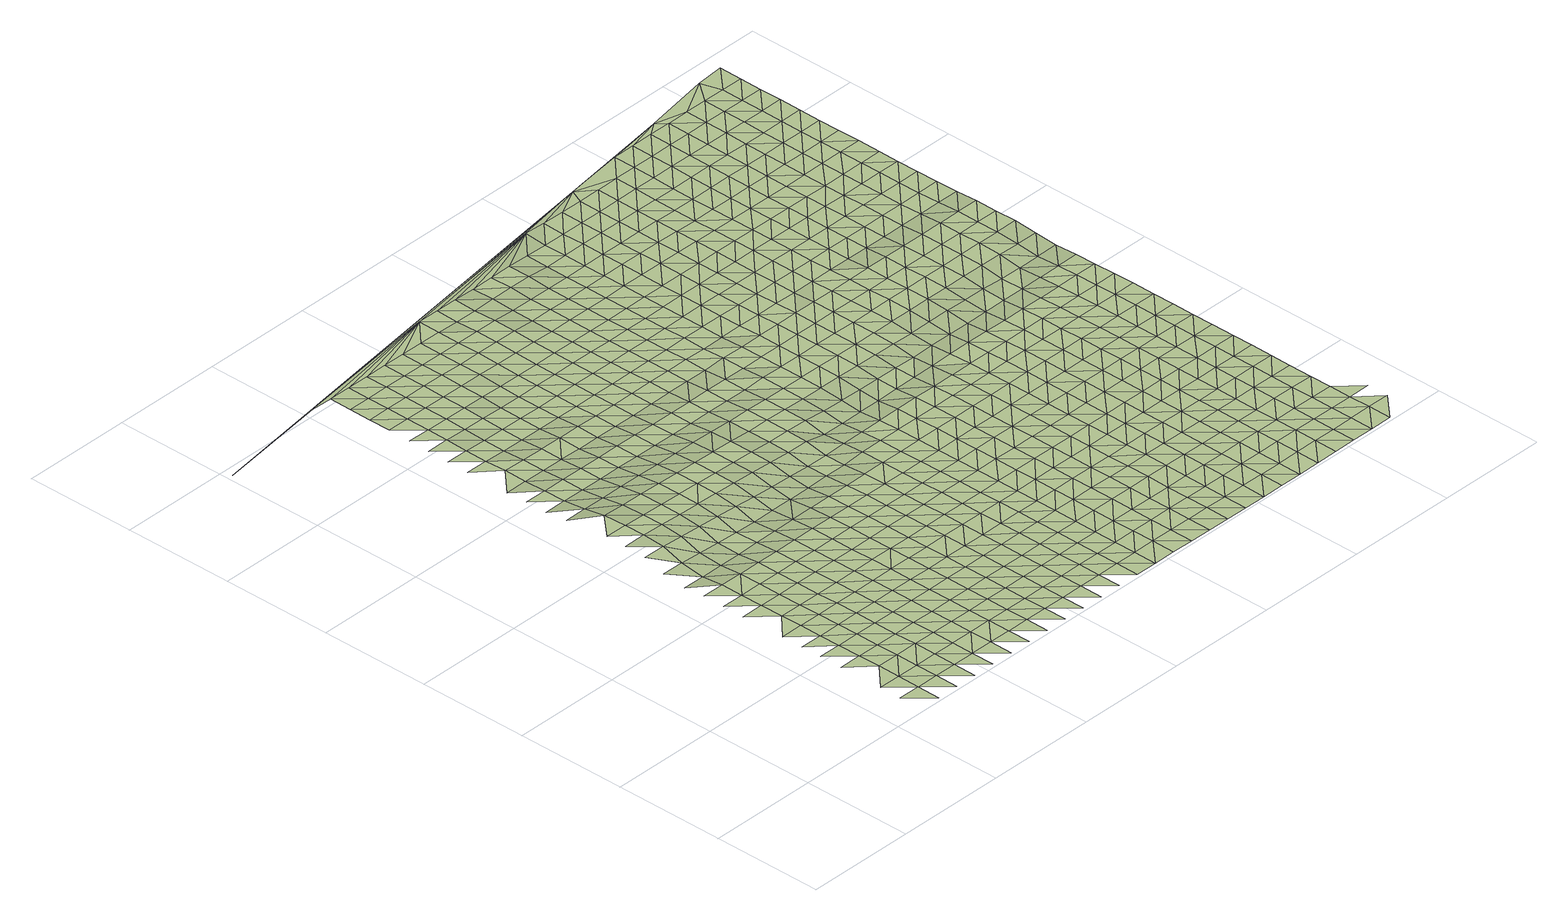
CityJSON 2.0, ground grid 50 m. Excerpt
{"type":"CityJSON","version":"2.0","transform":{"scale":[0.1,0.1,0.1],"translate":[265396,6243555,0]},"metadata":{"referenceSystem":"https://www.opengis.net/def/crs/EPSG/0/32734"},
"CityObjects":{
"terrain1":{"type":"TINRelief","geometry":[{"type":"CompositeSurface","lod":"1","boundaries":[[[0,1,2]],[[1,3,4]],[[4,3,5]],[[6,3,1]],[[5,7,8]],[[6,1,9]],[[7,10,11]],[[3,12,5]],[[13,3,6]],[[7,5,12]],[[3,13,12]],[[10,14,15]],[[7,16,10]],[[14,17,18]],[[6,19,13]],[[16,7,12]],[[18,17,20]],[[21,19,6]],[[14,10,22]],[[22,10,16]],[[13,23,12]],[[19,24,13]],[[17,14,25]],[[26,27,20]],[[16,12,23]],[[13,24,23]],[[14,22,25]],[[17,28,20]],[[26,29,30]],[[16,31,22]],[[25,28,17]],[[19,32,24]],[[31,16,23]],[[26,20,33]],[[19,34,32]],[[29,35,36]],[[37,25,22]],[[28,33,20]],[[23,24,38]],[[22,31,37]],[[39,29,26]],[[35,40,41]],[[38,24,32]],[[28,25,42]],[[39,26,33]],[[31,23,43]],[[37,42,25]],[[43,23,38]],[[40,44,45]],[[33,28,46]],[[35,29,47]],[[39,48,29]],[[49,37,31]],[[42,46,28]],[[40,35,47]],[[29,48,47]],[[49,31,43]],[[44,50,51]],[[52,39,33]],[[38,32,53]],[[54,55,32]],[[42,37,56]],[[46,52,33]],[[38,53,43]],[[40,57,44]],[[50,58,59]],[[53,32,55]],[[49,56,37]],[[60,48,39]],[[57,40,47]],[[61,46,42]],[[52,60,39]],[[49,43,62]],[[50,44,63]],[[58,64,65]],[[56,61,42]],[[48,66,47]],[[62,43,53]],[[63,44,57]],[[67,52,46]],[[65,64,68]],[[60,66,48]],[[58,50,69]],[[49,70,56]],[[61,67,46]],[[71,57,47]],[[69,50,63]],[[70,49,62]],[[60,52,72]],[[53,55,73]],[[74,75,55]],[[66,71,47]],[[58,76,64]],[[61,56,77]],[[52,67,72]],[[68,78,79]],[[80,63,57]],[[62,53,73]],[[58,69,76]],[[73,55,75]],[[77,56,70]],[[66,60,81]],[[71,80,57]],[[64,82,68]],[[67,61,83]],[[81,60,72]],[[78,84,85]],[[62,86,70]],[[69,63,87]],[[64,76,82]],[[83,61,77]],[[66,88,71]],[[86,62,73]],[[80,87,63]],[[67,89,72]],[[78,68,90]],[[88,66,81]],[[84,91,92]],[[93,76,69]],[[77,70,94]],[[90,68,82]],[[89,67,83]],[[95,80,71]],[[75,96,73]],[[94,70,86]],[[87,93,69]],[[81,72,97]],[[78,98,84]],[[75,99,96]],[[95,71,88]],[[91,100,101]],[[76,102,82]],[[103,83,77]],[[97,72,89]],[[98,78,90]],[[86,73,104]],[[105,87,80]],[[93,102,76]],[[101,100,106]],[[77,94,103]],[[88,81,107]],[[91,84,108]],[[95,105,80]],[[104,73,96]],[[109,90,82]],[[83,110,89]],[[107,81,97]],[[84,98,108]],[[94,86,111]],[[87,112,93]],[[102,109,82]],[[103,110,83]],[[88,113,95]],[[100,91,114]],[[86,104,111]],[[105,112,87]],[[115,116,106]],[[98,90,117]],[[118,97,89]],[[113,88,107]],[[91,108,114]],[[119,102,93]],[[120,103,94]],[[109,117,90]],[[110,118,89]],[[105,95,121]],[[104,96,122]],[[100,123,106]],[[120,94,111]],[[112,119,93]],[[115,124,125]],[[126,107,97]],[[108,98,127]],[[128,122,96]],[[113,121,95]],[[123,100,114]],[[129,109,102]],[[130,110,103]],[[118,126,97]],[[117,127,98]],[[131,111,104]],[[105,132,112]],[[115,106,133]],[[119,129,102]],[[124,134,135]],[[120,130,103]],[[107,136,113]],[[137,114,108]],[[121,132,105]],[[122,131,104]],[[133,106,123]],[[117,109,138]],[[139,118,110]],[[126,136,107]],[[127,137,108]],[[140,120,111]],[[119,112,141]],[[142,124,115]],[[109,129,138]],[[134,143,144]],[[130,139,110]],[[145,121,113]],[[146,123,114]],[[131,140,111]],[[142,115,133]],[[132,141,112]],[[127,117,147]],[[148,149,150]],[[136,145,113]],[[137,146,114]],[[118,151,126]],[[129,119,152]],[[130,120,153]],[[134,124,154]],[[138,147,117]],[[139,155,118]],[[143,150,149]],[[156,132,121]],[[131,122,157]],[[133,123,158]],[[140,153,120]],[[141,152,119]],[[142,154,124]],[[136,126,151]],[[127,159,137]],[[160,161,148]],[[118,155,151]],[[157,122,162]],[[145,156,121]],[[146,158,123]],[[143,134,163]],[[164,139,130]],[[147,159,127]],[[150,160,148]],[[138,129,165]],[[166,140,131]],[[141,132,167]],[[168,142,133]],[[152,169,129]],[[134,154,163]],[[153,164,130]],[[136,170,145]],[[171,172,161]],[[146,137,173]],[[156,167,132]],[[131,157,166]],[[158,168,133]],[[147,138,165]],[[150,143,174]],[[175,155,139]],[[165,129,169]],[[151,170,136]],[[159,173,137]],[[160,171,161]],[[140,176,153]],[[177,154,142]],[[178,152,141]],[[163,174,143]],[[164,175,139]],[[156,145,179]],[[158,146,180]],[[166,176,140]],[[167,178,141]],[[168,177,142]],[[155,181,151]],[[159,147,182]],[[150,183,160]],[[170,179,145]],[[171,184,172]],[[173,180,146]],[[185,169,152]],[[186,164,153]],[[163,154,187]],[[182,147,165]],[[181,155,175]],[[174,183,150]],[[167,156,188]],[[157,189,166]],[[176,186,153]],[[178,185,152]],[[177,187,154]],[[170,151,190]],[[159,191,173]],[[171,160,192]],[[168,158,193]],[[179,188,156]],[[189,157,194]],[[180,195,158]],[[169,196,165]],[[197,174,163]],[[198,175,164]],[[181,190,151]],[[191,159,182]],[[183,192,160]],[[176,166,199]],[[177,168,193]],[[185,196,169]],[[187,197,163]],[[158,195,193]],[[186,198,164]],[[170,200,179]],[[184,171,201]],[[178,167,202]],[[180,173,203]],[[188,204,167]],[[189,199,166]],[[205,182,165]],[[206,183,174]],[[190,200,170]],[[192,201,171]],[[173,191,203]],[[181,175,207]],[[176,208,186]],[[185,178,202]],[[177,209,187]],[[196,205,165]],[[197,206,174]],[[167,204,202]],[[198,210,175]],[[188,179,211]],[[195,180,212]],[[199,208,176]],[[209,177,193]],[[190,181,207]],[[191,182,213]],[[192,183,214]],[[200,211,179]],[[207,175,210]],[[201,215,184]],[[180,203,212]],[[185,216,196]],[[198,186,217]],[[218,197,187]],[[205,213,182]],[[206,214,183]],[[204,188,219]],[[220,199,189]],[[195,221,193]],[[216,185,202]],[[208,217,186]],[[172,222,223]],[[209,218,187]],[[190,224,200]],[[203,191,225]],[[226,201,192]],[[227,220,189]],[[211,219,188]],[[221,195,212]],[[205,196,228]],[[229,206,197]],[[210,198,230]],[[224,190,207]],[[213,225,191]],[[214,226,192]],[[204,231,202]],[[232,208,199]],[[209,193,233]],[[228,196,216]],[[218,229,197]],[[217,230,198]],[[211,200,234]],[[235,215,201]],[[236,212,203]],[[219,231,204]],[[220,232,199]],[[233,193,221]],[[213,205,237]],[[214,206,238]],[[234,200,224]],[[225,236,203]],[[226,235,201]],[[207,210,239]],[[217,208,240]],[[216,202,241]],[[242,218,209]],[[237,205,228]],[[229,238,206]],[[230,243,210]],[[219,211,244]],[[172,184,222]],[[245,221,212]],[[232,240,208]],[[231,241,202]],[[242,209,233]],[[224,207,239]],[[213,246,225]],[[226,214,247]],[[244,211,234]],[[239,210,243]],[[235,248,215]],[[236,245,212]],[[228,216,249]],[[250,230,217]],[[229,218,251]],[[213,237,246]],[[238,247,214]],[[219,252,231]],[[232,220,253]],[[233,221,254]],[[240,250,217]],[[241,249,216]],[[242,251,218]],[[234,224,255]],[[236,225,256]],[[257,235,226]],[[220,258,253]],[[219,244,252]],[[245,254,221]],[[228,259,237]],[[238,229,260]],[[261,243,230]],[[255,224,239]],[[256,225,246]],[[247,257,226]],[[240,232,262]],[[241,231,263]],[[264,242,233]],[[249,259,228]],[[229,251,260]],[[250,261,230]],[[184,215,222]],[[234,265,244]],[[266,248,235]],[[245,236,267]],[[231,252,263]],[[253,262,232]],[[254,264,233]],[[268,223,269]],[[246,237,270]],[[247,238,271]],[[265,234,255]],[[256,267,236]],[[257,266,235]],[[239,243,272]],[[240,273,250]],[[249,241,274]],[[275,251,242]],[[259,270,237]],[[260,271,238]],[[261,276,243]],[[253,258,277]],[[252,244,278]],[[245,279,254]],[[262,273,240]],[[263,274,241]],[[264,275,242]],[[255,239,272]],[[247,280,257]],[[278,244,265]],[[272,243,276]],[[266,281,248]],[[267,279,245]],[[256,246,282]],[[249,283,259]],[[261,250,284]],[[260,251,285]],[[270,286,246]],[[271,280,247]],[[252,287,263]],[[288,262,253]],[[264,254,289]],[[273,284,250]],[[274,283,249]],[[215,248,222]],[[275,285,251]],[[255,290,265]],[[267,256,282]],[[266,257,291]],[[282,246,286]],[[277,288,253]],[[287,252,278]],[[279,289,254]],[[270,259,292]],[[293,271,260]],[[276,261,294]],[[272,290,255]],[[280,291,257]],[[295,273,262]],[[274,263,296]],[[275,264,297]],[[283,292,259]],[[285,293,260]],[[284,294,261]],[[278,265,298]],[[281,266,299]],[[267,300,279]],[[296,263,287]],[[288,295,262]],[[289,297,264]],[[286,270,301]],[[302,280,271]],[[290,298,265]],[[300,267,282]],[[291,299,266]],[[272,276,303]],[[284,273,304]],[[283,274,305]],[[285,275,306]],[[292,301,270]],[[293,302,271]],[[294,307,276]],[[287,278,308]],[[248,281,222]],[[289,279,309]],[[295,304,273]],[[275,297,306]],[[274,296,305]],[[290,272,303]],[[277,310,288]],[[291,280,311]],[[303,276,307]],[[298,308,278]],[[299,312,281]],[[309,279,300]],[[282,286,313]],[[283,314,292]],[[315,294,284]],[[293,285,316]],[[301,317,286]],[[302,311,280]],[[297,289,318]],[[277,319,310]],[[304,315,284]],[[314,283,305]],[[316,285,306]],[[290,320,298]],[[296,287,321]],[[300,282,313]],[[295,288,322]],[[323,299,291]],[[313,286,317]],[[308,324,287]],[[289,309,318]],[[301,292,325]],[[293,326,302]],[[327,307,294]],[[320,290,303]],[[311,323,291]],[[305,296,321]],[[297,328,306]],[[292,314,325]],[[287,324,321]],[[288,310,322]],[[326,293,316]],[[315,327,294]],[[281,312,222]],[[308,298,329]],[[295,330,304]],[[331,312,299]],[[300,332,309]],[[318,328,297]],[[317,301,333]],[[334,311,302]],[[307,335,303]],[[329,298,320]],[[332,300,313]],[[323,331,299]],[[316,306,336]],[[314,305,337]],[[325,333,301]],[[334,302,326]],[[295,322,330]],[[327,335,307]],[[310,319,338]],[[324,308,339]],[[315,304,340]],[[341,318,309]],[[305,321,337]],[[328,336,306]],[[342,320,303]],[[317,343,313]],[[344,323,311]],[[308,329,339]],[[331,345,312]],[[341,309,332]],[[346,325,314]],[[326,316,347]],[[333,343,317]],[[335,342,303]],[[304,330,340]],[[334,344,311]],[[324,348,321]],[[328,318,349]],[[315,350,327]],[[337,346,314]],[[345,222,312]],[[347,316,336]],[[329,320,351]],[[332,313,352]],[[310,353,322]],[[323,354,331]],[[348,324,339]],[[310,338,355]],[[341,349,318]],[[325,356,333]],[[357,334,326]],[[342,351,320]],[[352,313,343]],[[315,340,350]],[[344,354,323]],[[330,322,353]],[[358,337,321]],[[335,327,359]],[[336,328,360]],[[346,356,325]],[[310,355,353]],[[357,326,347]],[[361,339,329]],[[362,345,331]],[[363,341,332]],[[358,321,348]],[[349,360,328]],[[343,333,364]],[[344,334,365]],[[351,361,329]],[[354,362,331]],[[363,332,352]],[[327,350,359]],[[335,366,342]],[[367,346,337]],[[368,347,336]],[[356,364,333]],[[334,357,365]],[[369,355,338]],[[370,348,339]],[[330,371,340]],[[372,222,345]],[[330,353,373]],[[358,367,337]],[[360,368,336]],[[352,343,374]],[[354,344,375]],[[349,341,376]],[[361,370,339]],[[335,359,366]],[[362,372,345]],[[363,377,341]],[[351,342,378]],[[379,356,346]],[[350,340,371]],[[380,357,347]],[[364,374,343]],[[330,373,371]],[[365,375,344]],[[358,348,381]],[[360,349,376]],[[367,379,346]],[[368,380,347]],[[341,377,376]],[[382,363,352]],[[383,353,355]],[[354,384,362]],[[342,366,378]],[[369,385,355]],[[370,381,348]],[[372,386,222]],[[364,356,387]],[[351,388,361]],[[357,389,365]],[[374,382,352]],[[375,384,354]],[[390,367,358]],[[383,373,353]],[[350,391,359]],[[360,392,368]],[[356,379,387]],[[355,385,383]],[[380,389,357]],[[350,371,393]],[[372,362,394]],[[395,377,363]],[[351,378,388]],[[381,390,358]],[[392,360,376]],[[374,364,396]],[[397,375,365]],[[370,361,398]],[[366,359,391]],[[382,395,363]],[[384,394,362]],[[350,393,391]],[[399,379,367]],[[380,368,400]],[[387,396,364]],[[389,397,365]],[[369,401,385]],[[373,402,371]],[[386,372,403]],[[223,222,269]],[[361,388,398]],[[404,373,383]],[[390,399,367]],[[400,368,392]],[[374,405,382]],[[370,406,381]],[[407,384,375]],[[376,377,408]],[[394,403,372]],[[395,409,377]],[[366,410,378]],[[387,379,411]],[[402,393,371]],[[389,380,412]],[[396,405,374]],[[366,391,413]],[[373,404,402]],[[397,407,375]],[[383,385,414]],[[392,376,408]],[[370,398,406]],[[399,411,379]],[[412,380,400]],[[377,409,408]],[[388,378,410]],[[390,381,415]],[[395,382,416]],[[394,384,417]],[[366,413,410]],[[414,385,401]],[[403,418,386]],[[419,396,387]],[[389,420,397]],[[405,416,382]],[[407,417,384]],[[421,391,393]],[[400,392,422]],[[411,419,387]],[[381,406,415]],[[389,412,420]],[[402,423,393]],[[424,404,383]],[[425,403,394]],[[390,426,399]],[[409,395,427]],[[383,414,428]],[[408,422,392]],[[429,405,396]],[[407,397,430]],[[388,431,398]],[[421,413,391]],[[388,410,432]],[[416,427,395]],[[417,425,394]],[[393,423,421]],[[400,433,412]],[[419,429,396]],[[397,420,430]],[[383,428,424]],[[390,415,426]],[[414,401,434]],[[406,398,431]],[[402,404,435]],[[411,399,436]],[[437,418,403]],[[388,432,431]],[[422,433,400]],[[416,405,438]],[[417,407,439]],[[408,409,440]],[[425,437,403]],[[427,441,409]],[[413,442,410]],[[402,435,423]],[[420,412,443]],[[429,438,405]],[[404,424,435]],[[444,413,421]],[[430,439,407]],[[399,426,436]],[[411,445,419]],[[446,428,414]],[[422,408,440]],[[409,441,440]],[[433,443,412]],[[442,432,410]],[[406,447,415]],[[448,427,416]],[[417,449,425]],[[413,444,442]],[[446,414,434]],[[406,431,450]],[[437,451,418]],[[420,452,430]],[[421,423,453]],[[438,448,416]],[[411,436,445]],[[439,449,417]],[[429,419,454]],[[424,428,455]],[[426,415,447]],[[422,456,433]],[[406,450,447]],[[222,386,457]],[[443,452,420]],[[453,423,435]],[[437,425,458]],[[459,441,427]],[[446,455,428]],[[456,422,440]],[[439,430,460]],[[461,431,432]],[[419,445,454]],[[442,462,432]],[[448,459,427]],[[449,458,425]],[[429,463,438]],[[464,444,421]],[[443,433,465]],[[452,460,430]],[[421,453,466]],[[467,446,434]],[[461,450,431]],[[424,468,435]],[[426,469,436]],[[451,437,470]],[[440,441,471]],[[432,462,461]],[[455,472,424]],[[465,433,456]],[[426,447,473]],[[449,439,474]],[[429,454,463]],[[421,466,464]],[[458,470,437]],[[459,471,441]],[[442,444,475]],[[448,438,476]],[[445,436,469]],[[453,435,468]],[[452,443,477]],[[424,472,468]],[[460,474,439]],[[426,473,469]],[[386,418,457]],[[478,456,440]],[[477,443,465]],[[442,475,462]],[[450,479,447]],[[455,446,480]],[[449,481,458]],[[444,464,475]],[[438,463,476]],[[482,446,467]],[[483,450,461]],[[470,484,451]],[[471,478,440]],[[452,485,460]],[[448,486,459]],[[487,466,453]],[[474,481,449]],[[445,488,454]],[[479,473,447]],[[489,465,456]],[[445,469,490]],[[450,483,479]],[[446,482,480]],[[452,477,485]],[[487,453,468]],[[461,462,491]],[[455,492,472]],[[470,458,493]],[[448,476,486]],[[478,489,456]],[[463,454,488]],[[474,460,494]],[[464,466,495]],[[471,459,496]],[[445,490,488]],[[491,462,475]],[[481,493,458]],[[477,465,497]],[[460,485,494]],[[455,480,492]],[[487,495,466]],[[418,451,457]],[[498,468,472]],[[499,469,473]],[[484,470,500]],[[471,496,478]],[[479,501,473]],[[489,497,465]],[[459,486,496]],[[502,482,467]],[[503,483,461]],[[481,474,504]],[[461,491,505]],[[493,500,470]],[[464,506,475]],[[463,507,476]],[[499,490,469]],[[498,487,468]],[[508,485,477]],[[463,488,509]],[[495,510,464]],[[472,492,498]],[[494,504,474]],[[473,501,499]],[[511,489,478]],[[467,512,502]],[[461,505,503]],[[497,508,477]],[[491,475,506]],[[479,483,513]],[[486,476,507]],[[482,514,480]],[[481,515,493]],[[464,510,506]],[[463,509,507]],[[500,516,484]],[[496,511,478]],[[494,485,517]],[[504,515,481]],[[490,518,488]],[[492,480,514]],[[479,513,501]],[[495,487,519]],[[483,503,513]],[[520,490,499]],[[482,502,514]],[[451,484,457]],[[508,517,485]],[[498,521,487]],[[522,505,491]],[[500,493,523]],[[497,489,524]],[[525,489,511]],[[518,509,488]],[[526,504,494]],[[486,527,496]],[[490,520,518]],[[522,491,506]],[[515,523,493]],[[486,507,528]],[[487,521,519]],[[495,529,510]],[[498,492,530]],[[499,501,531]],[[517,526,494]],[[489,525,524]],[[512,532,502]],[[503,505,533]],[[516,500,534]],[[497,535,508]],[[530,492,514]],[[531,501,513]],[[486,528,527]],[[536,515,504]],[[537,511,496]],[[522,533,505]],[[495,519,529]],[[523,534,500]],[[510,538,506]],[[539,507,509]],[[521,498,540]],[[518,541,509]],[[526,536,504]],[[497,524,535]],[[542,520,499]],[[543,514,502]],[[484,516,457]],[[508,544,517]],[[499,531,545]],[[498,530,540]],[[527,537,496]],[[538,522,506]],[[503,546,513]],[[539,528,507]],[[523,515,547]],[[548,525,511]],[[510,529,538]],[[509,541,539]],[[502,532,543]],[[533,549,503]],[[534,550,516]],[[544,526,517]],[[499,545,542]],[[536,547,515]],[[508,535,544]],[[518,520,551]],[[531,513,546]],[[521,552,519]],[[503,549,546]],[[511,537,548]],[[521,540,553]],[[530,514,554]],[[555,534,523]],[[525,556,524]],[[543,557,514]],[[518,551,541]],[[558,536,526]],[[559,533,522]],[[529,519,552]],[[527,528,560]],[[520,542,551]],[[561,522,538]],[[562,528,539]],[[547,555,523]],[[521,553,552]],[[222,457,269]],[[530,554,540]],[[563,545,531]],[[535,524,556]],[[558,526,544]],[[554,514,557]],[[525,548,556]],[[516,550,457]],[[564,550,534]],[[522,561,559]],[[563,531,546]],[[528,562,560]],[[539,541,565]],[[566,543,532]],[[533,567,549]],[[537,527,568]],[[555,564,534]],[[538,529,569]],[[542,545,570]],[[571,553,540]],[[547,536,572]],[[565,541,551]],[[529,552,573]],[[574,536,558]],[[544,535,575]],[[537,568,548]],[[566,532,576]],[[533,559,567]],[[571,540,554]],[[563,570,545]],[[535,556,577]],[[560,568,527]],[[546,549,578]],[[579,557,543]],[[529,573,569]],[[564,580,550]],[[536,574,572]],[[581,561,538]],[[582,562,539]],[[547,583,555]],[[539,565,584]],[[535,577,575]],[[542,585,551]],[[586,558,544]],[[578,563,546]],[[587,552,553]],[[570,588,542]],[[549,567,578]],[[543,566,579]],[[580,457,550]],[[571,589,553]],[[590,554,557]],[[548,591,556]],[[538,569,581]],[[539,584,582]],[[547,572,583]],[[568,592,548]],[[565,551,585]],[[559,561,593]],[[587,573,552]],[[564,555,594]],[[595,560,562]],[[542,588,585]],[[575,586,544]],[[553,589,587]],[[554,590,571]],[[596,574,558]],[[591,577,556]],[[590,557,579]],[[548,592,591]],[[567,559,593]],[[570,563,597]],[[561,581,593]],[[555,583,594]],[[598,563,578]],[[562,582,595]],[[599,584,565]],[[600,566,576]],[[580,564,601]],[[602,568,560]],[[558,586,596]],[[573,603,569]],[[589,571,604]],[[574,605,572]],[[577,606,575]],[[599,565,585]],[[607,573,587]],[[563,598,597]],[[570,608,588]],[[600,576,609]],[[571,590,604]],[[564,594,601]],[[602,560,595]],[[577,591,606]],[[569,603,581]],[[578,567,610]],[[582,584,611]],[[612,579,566]],[[457,580,613]],[[583,572,605]],[[614,592,568]],[[573,607,603]],[[567,593,615]],[[574,596,605]],[[587,589,616]],[[599,611,584]],[[570,597,608]],[[585,588,617]],[[586,575,618]],[[590,579,612]],[[567,615,610]],[[566,600,612]],[[580,601,613]],[[568,602,614]],[[606,619,575]],[[589,604,616]],[[620,598,578]],[[591,592,621]],[[582,622,595]],[[617,599,585]],[[586,618,596]],[[593,581,623]],[[583,624,594]],[[588,608,617]],[[603,625,581]],[[618,575,619]],[[582,611,622]],[[583,605,626]],[[627,607,587]],[[604,590,628]],[[578,610,620]],[[587,616,629]],[[592,614,621]],[[609,630,600]],[[623,615,593]],[[598,631,597]],[[606,591,632]],[[581,625,623]],[[590,612,628]],[[583,626,624]],[[594,633,601]],[[634,602,595]],[[587,629,627]],[[635,595,622]],[[603,607,636]],[[599,637,611]],[[608,597,631]],[[616,604,638]],[[639,605,596]],[[632,619,606]],[[640,599,617]],[[618,641,596]],[[591,621,632]],[[598,620,631]],[[600,642,612]],[[628,638,604]],[[594,624,633]],[[634,595,635]],[[643,610,615]],[[601,644,613]],[[639,626,605]],[[645,614,602]],[[607,627,636]],[[599,640,637]],[[642,600,630]],[[646,615,623]],[[596,641,639]],[[647,625,603]],[[648,622,611]],[[649,629,616]],[[617,608,650]],[[651,618,619]],[[628,612,652]],[[610,643,620]],[[608,631,653]],[[615,646,643]],[[601,633,644]],[[654,619,632]],[[602,634,645]],[[638,649,616]],[[457,613,269]],[[614,655,621]],[[603,636,647]],[[648,611,637]],[[652,612,642]],[[656,623,625]],[[627,629,657]],[[624,626,658]],[[659,635,622]],[[608,653,650]],[[651,619,654]],[[660,626,639]],[[661,640,617]],[[618,662,641]],[[649,657,629]],[[614,645,655]],[[630,663,642]],[[638,628,664]],[[665,631,620]],[[666,632,621]],[[634,635,659]],[[625,647,656]],[[652,667,628]],[[626,660,658]],[[643,668,620]],[[622,648,659]],[[669,646,623]],[[633,624,670]],[[617,650,661]],[[618,651,662]],[[636,627,671]],[[637,640,672]],[[665,653,631]],[[641,673,639]],[[657,674,627]],[[628,667,664]],[[620,668,665]],[[655,666,621]],[[675,652,642]],[[676,654,632]],[[645,634,677]],[[638,678,649]],[[613,644,269]],[[623,656,669]],[[624,658,670]],[[646,679,643]],[[644,633,680]],[[627,674,671]],[[675,642,663]],[[640,661,672]],[[641,662,673]],[[634,659,677]],[[681,647,636]],[[648,637,682]],[[683,660,639]],[[638,664,678]],[[632,666,676]],[[684,650,653]],[[651,654,685]],[[667,652,686]],[[657,649,687]],[[646,669,679]],[[688,653,665]],[[633,670,680]],[[643,689,668]],[[655,645,690]],[[648,682,659]],[[636,671,681]],[[652,675,686]],[[682,637,672]],[[639,673,683]],[[677,691,645]],[[650,684,661]],[[662,651,685]],[[692,656,647]],[[658,660,693]],[[653,688,684]],[[676,685,654]],[[649,678,687]],[[657,694,674]],[[643,679,689]],[[645,691,690]],[[644,680,269]],[[656,692,669]],[[667,695,664]],[[668,696,665]],[[697,666,655]],[[677,659,698]],[[647,681,692]],[[667,686,699]],[[660,683,693]],[[675,663,700]],[[661,701,672]],[[670,658,702]],[[662,703,673]],[[657,687,694]],[[698,659,682]],[[674,704,671]],[[678,664,695]],[[666,697,676]],[[661,684,701]],[[667,699,695]],[[662,685,703]],[[668,689,696]],[[697,655,690]],[[705,688,665]],[[679,669,706]],[[675,700,686]],[[707,691,677]],[[700,663,708]],[[658,693,702]],[[671,704,681]],[[680,670,709]],[[683,673,710]],[[674,694,704]],[[692,706,669]],[[707,677,698]],[[711,682,672]],[[665,696,705]],[[712,672,701]],[[673,703,710]],[[684,688,713]],[[685,676,714]],[[715,699,686]],[[689,679,716]],[[678,717,687]],[[670,702,709]],[[697,718,676]],[[678,695,719]],[[680,709,269]],[[681,720,692]],[[683,721,693]],[[691,722,690]],[[679,706,716]],[[711,672,712]],[[715,686,700]],[[723,691,707]],[[685,714,703]],[[694,687,717]],[[724,698,682]],[[688,705,713]],[[720,681,704]],[[714,676,718]],[[683,710,721]],[[678,719,717]],[[701,684,725]],[[689,726,696]],[[690,722,697]],[[691,723,722]],[[692,727,706]],[[728,695,699]],[[715,729,699]],[[689,716,726]],[[682,711,724]],[[701,725,712]],[[730,700,708]],[[731,702,693]],[[732,710,703]],[[733,707,698]],[[725,684,713]],[[727,692,720]],[[721,734,693]],[[704,694,735]],[[705,696,736]],[[728,719,695]],[[737,718,697]],[[694,717,738]],[[699,729,728]],[[732,703,714]],[[706,739,716]],[[700,730,715]],[[709,740,269]],[[696,726,736]],[[693,734,731]],[[737,697,722]],[[724,733,698]],[[702,740,709]],[[741,723,707]],[[694,738,735]],[[739,706,727]],[[704,742,720]],[[711,712,743]],[[744,721,710]],[[725,745,712]],[[710,732,746]],[[713,705,747]],[[748,714,718]],[[729,715,749]],[[716,750,726]],[[751,717,719]],[[736,752,705]],[[702,731,740]],[[718,737,753]],[[707,733,741]],[[728,754,719]],[[721,744,734]],[[722,723,755]],[[711,743,724]],[[704,735,742]],[[750,716,739]],[[743,712,745]],[[744,710,746]],[[727,720,756]],[[751,738,717]],[[705,752,747]],[[748,718,753]],[[719,754,751]],[[757,725,713]],[[714,758,732]],[[759,736,726]],[[723,741,755]],[[760,731,734]],[[722,761,737]],[[720,742,756]],[[726,750,759]],[[762,269,740]],[[727,763,739]],[[733,724,764]],[[757,713,747]],[[714,748,758]],[[744,760,734]],[[743,765,724]],[[738,766,735]],[[767,745,725]],[[736,768,752]],[[732,769,746]],[[770,738,751]],[[722,755,761]],[[737,771,753]],[[733,764,741]],[[727,756,763]],[[736,759,768]],[[764,724,765]],[[742,735,766]],[[750,739,772]],[[740,731,773]],[[738,770,766]],[[725,757,767]],[[774,731,760]],[[732,758,769]],[[752,775,747]],[[776,743,745]],[[744,746,777]],[[737,761,771]],[[748,753,778]],[[739,763,772]],[[768,775,752]],[[731,774,773]],[[750,779,759]],[[741,780,755]],[[776,745,767]],[[777,746,769]],[[764,781,741]],[[742,782,756]],[[758,748,778]],[[783,760,744]],[[784,765,743]],[[742,766,785]],[[778,753,771]],[[786,757,747]],[[761,755,780]],[[787,747,775]],[[750,772,779]],[[740,773,762]],[[741,781,780]],[[763,756,782]],[[759,788,768]],[[742,785,782]],[[777,783,744]],[[743,776,784]],[[789,774,760]],[[790,764,765]],[[786,747,787]],[[791,767,757]],[[769,758,792]],[[758,778,793]],[[759,779,788]],[[794,775,768]],[[771,761,795]],[[760,783,789]],[[761,780,796]],[[790,765,784]],[[763,797,772]],[[774,798,773]],[[799,781,764]],[[800,269,762]],[[757,786,791]],[[763,782,801]],[[758,793,792]],[[787,775,794]],[[802,776,767]],[[803,777,769]],[[788,794,768]],[[761,796,795]],[[778,771,804]],[[779,772,797]],[[763,801,797]],[[774,789,798]],[[764,790,799]],[[762,773,805]],[[781,806,780]],[[802,767,791]],[[803,769,792]],[[787,807,786]],[[804,793,778]],[[808,783,777]],[[809,784,776]],[[804,771,795]],[[806,796,780]],[[794,807,787]],[[773,798,805]],[[781,799,806]],[[788,779,810]],[[783,808,789]],[[808,777,803]],[[779,797,811]],[[776,802,809]],[[791,786,812]],[[813,790,784]],[[792,793,814]],[[807,812,786]],[[804,815,793]],[[779,811,810]],[[794,788,816]],[[795,796,817]],[[806,818,796]],[[813,784,809]],[[791,819,802]],[[798,789,820]],[[821,799,790]],[[793,815,814]],[[808,822,789]],[[816,807,794]],[[803,792,823]],[[812,819,791]],[[810,816,788]],[[796,818,817]],[[824,804,795]],[[789,822,820]],[[790,813,821]],[[825,805,798]],[[803,823,808]],[[805,800,762]],[[806,799,826]],[[809,802,827]],[[823,792,814]],[[804,824,815]],[[824,795,817]],[[819,827,802]],[[812,807,828]],[[806,826,818]],[[829,807,816]],[[798,820,825]],[[799,821,826]],[[830,822,808]],[[813,809,831]],[[815,832,814]],[[807,829,828]],[[830,808,823]],[[827,831,809]],[[812,833,819]],[[818,834,817]],[[815,824,832]],[[821,813,835]],[[818,826,834]],[[805,825,800]],[[820,822,836]],[[812,828,833]],[[830,837,822]],[[831,835,813]],[[838,827,819]],[[839,823,814]],[[832,840,814]],[[841,824,817]],[[822,837,836]],[[834,842,817]],[[843,825,820]],[[826,821,844]],[[819,833,838]],[[839,814,840]],[[835,845,821]],[[823,846,830]],[[827,847,831]],[[841,817,842]],[[848,832,824]],[[820,836,843]],[[821,845,844]],[[849,834,826]],[[800,825,843]],[[823,839,846]],[[827,838,847]],[[837,830,850]],[[835,831,851]],[[841,848,824]],[[852,840,832]],[[844,849,826]],[[853,842,834]],[[830,846,850]],[[831,847,851]],[[837,854,836]],[[835,855,845]],[[832,848,852]],[[839,840,856]],[[834,849,853]],[[841,842,857]],[[836,854,843]],[[837,850,854]],[[835,851,855]],[[858,800,843]],[[846,839,856]],[[845,859,844]],[[856,840,852]],[[857,842,853]],[[860,848,841]],[[845,855,859]],[[846,861,850]],[[862,849,844]],[[858,843,854]],[[860,841,857]],[[861,846,856]],[[863,852,848]],[[862,844,859]],[[864,853,849]],[[854,850,865]],[[848,860,863]],[[866,850,861]],[[857,853,864]],[[856,852,867]],[[849,862,864]],[[850,866,865]],[[868,858,854]],[[869,800,858]],[[863,867,852]],[[860,857,870]],[[861,856,871]],[[870,857,864]],[[868,854,865]],[[861,871,866]],[[871,856,867]],[[863,860,872]],[[870,872,860]],[[873,865,866]],[[866,871,873]],[[858,868,869]],[[874,867,863]],[[872,875,863]],[[868,865,876]],[[873,876,865]],[[874,863,875]],[[877,871,867]],[[876,878,868]],[[877,867,874]],[[879,873,871]],[[878,869,868]],[[879,871,877]],[[873,880,876]],[[873,879,880]],[[881,878,876]],[[882,869,878]],[[876,880,881]],[[878,881,882]]]}]}
},
"vertices":[
[727,0,27],[727,105,28],[627,105,28],[727,205,28],[627,205,28],[727,305,28],[827,105,28],[727,405,27],[627,405,27],[827,0,27],[727,510,27],[627,510,27],[827,305,28],[827,205,28],[727,605,26],[627,605,26],[827,405,27],[727,705,25],[627,705,25],[927,105,28],[727,800,25],[927,0,27],[827,510,27],[927,305,29],[927,205,28],[827,605,27],[727,905,23],[627,905,23],[827,705,25],[727,1005,23],[627,1005,23],[927,405,27],[1027,105,27],[827,800,24],[1027,0,27],[727,1105,23],[627,1105,23],[927,510,27],[1027,205,27],[827,905,23],[727,1205,13],[627,1205,13],[927,605,27],[1027,305,28],[727,1310,28],[627,1310,28],[927,705,26],[827,1105,23],[827,1005,23],[1027,405,27],[727,1405,58],[627,1405,58],[927,800,23],[1128,205,27],[1128,0,27],[1128,105,27],[1027,510,27],[827,1205,13],[727,1505,63],[627,1505,63],[927,905,23],[1027,605,27],[1128,305,28],[827,1310,21],[727,1600,63],[627,1600,63],[927,1005,23],[1027,705,26],[727,1705,59],[827,1405,53],[1128,405,27],[927,1105,23],[1027,800,24],[1228,205,27],[1228,0,27],[1228,105,27],[827,1505,60],[1128,510,27],[727,1805,41],[627,1805,41],[927,1205,14],[1027,905,23],[827,1600,60],[1128,605,27],[727,1910,28],[627,1910,28],[1228,305,27],[927,1310,17],[1027,1005,23],[1128,705,27],[827,1705,56],[727,2010,28],[627,2010,28],[927,1405,47],[1228,405,27],[1027,1105,23],[1328,105,27],[1128,800,25],[827,1805,41],[1328,0,27],[727,2110,23],[627,2110,23],[927,1505,56],[1228,510,27],[1328,205,27],[1027,1205,16],[727,2210,26],[1128,905,24],[827,1910,28],[927,1600,57],[1228,605,27],[1328,305,28],[1027,1310,14],[1128,1005,23],[827,2010,28],[727,2310,22],[627,2310,22],[927,1705,54],[1228,705,27],[1027,1405,41],[1328,405,27],[1128,1105,23],[1428,105,27],[827,2110,22],[727,2410,22],[627,2410,22],[1228,800,26],[927,1805,42],[1428,0,28],[1027,1505,52],[1328,510,27],[1428,205,27],[1128,1205,18],[827,2210,25],[727,2510,25],[627,2510,25],[1228,905,24],[927,1910,28],[1027,1600,53],[1328,605,27],[1428,305,28],[1128,1310,10],[827,2310,18],[727,2605,27],[627,2605,27],[1228,1005,24],[927,2010,28],[1027,1705,51],[627,2810,28],[627,2710,28],[727,2710,28],[1328,800,26],[1128,1405,35],[1428,405,27],[827,2410,18],[1328,705,27],[1228,1105,24],[1528,105,27],[927,2110,21],[1027,1805,42],[727,2810,28],[627,2910,28],[1528,0,28],[827,2510,23],[1428,510,27],[1128,1600,50],[1528,205,27],[1228,1205,19],[927,2210,24],[1128,1505,49],[1328,905,24],[727,2910,28],[627,3010,29],[1027,1910,28],[827,2605,25],[1428,605,27],[1528,305,28],[927,2310,17],[1228,1310,10],[1328,1005,25],[1027,2010,28],[1428,705,27],[1128,1705,48],[827,2710,27],[727,3010,29],[1228,1405,29],[1528,405,27],[927,2410,17],[1328,1105,25],[1628,105,27],[1428,800,26],[1128,1805,40],[827,2810,28],[1027,2210,23],[1628,0,28],[1027,2110,20],[1228,1505,45],[927,2510,21],[1528,510,27],[1628,205,27],[1428,905,25],[827,2910,28],[1328,1310,11],[1128,1910,28],[1328,1205,20],[1228,1600,47],[927,2605,25],[1528,705,27],[1628,305,28],[1027,2310,17],[1528,605,27],[1428,1005,24],[1128,2010,28],[1228,1705,45],[927,2710,25],[827,3010,28],[1328,1405,23],[1628,405,27],[1027,2410,17],[1428,1105,24],[1728,105,28],[1128,2110,19],[1228,3110,27],[527,3010,31],[1528,800,27],[1228,1805,38],[927,2810,28],[1728,0,28],[1328,1505,41],[1027,2510,18],[1628,510,27],[1428,1205,21],[1728,205,27],[1128,2210,22],[1528,905,25],[927,2910,28],[1228,1910,26],[1328,1600,43],[1027,2605,23],[1628,705,27],[1728,305,27],[1428,1310,12],[1128,2310,17],[1628,605,27],[1528,1005,24],[1228,2010,26],[1328,1705,42],[1027,2710,25],[927,3010,28],[1428,1405,19],[1728,405,28],[1128,2410,17],[1528,1105,24],[1828,105,28],[1228,2110,19],[1628,800,27],[1328,1805,37],[1027,2810,27],[1828,0,28],[1428,1505,37],[1128,2510,18],[1728,510,28],[1828,205,27],[1528,1205,22],[1228,2210,21],[1628,905,25],[1027,2910,27],[1328,1910,25],[6,2937,31],[2256,3271,20],[1428,1600,40],[1128,2605,20],[1728,705,27],[1828,305,27],[1528,1310,15],[1228,2310,17],[1728,605,28],[1928,0,27],[1628,1005,24],[1328,2010,25],[1128,2710,25],[1027,3010,28],[1428,1805,35],[1528,1405,13],[1828,405,29],[1228,2410,18],[1428,1705,39],[1628,1105,24],[1928,105,28],[1328,2110,18],[1728,800,27],[1128,2810,25],[1528,1505,30],[1228,2510,18],[1828,510,27],[1928,205,27],[1628,1205,22],[1328,2210,20],[1728,905,27],[1128,2910,25],[1428,1910,25],[1528,1600,34],[1228,2605,19],[1828,705,27],[1928,305,27],[1628,1310,15],[1328,2310,17],[1828,605,28],[1728,1005,25],[1428,2010,25],[2028,105,28],[1228,2710,23],[1128,3010,27],[1528,1805,32],[1628,1405,13],[1928,405,28],[1328,2410,18],[1528,1705,34],[1428,2110,19],[2028,0,27],[1828,800,27],[1728,1205,24],[2028,205,27],[1228,2810,25],[1728,1105,24],[1628,1505,30],[1328,2510,18],[1928,510,28],[1428,2210,20],[1828,905,27],[2028,305,27],[1228,2910,25],[1528,1910,25],[1628,1600,34],[1328,2605,19],[1928,605,28],[1428,2310,17],[1728,1310,22],[2129,0,26],[1828,1005,26],[2028,405,28],[1528,2010,25],[1928,705,27],[1628,1705,34],[1328,2710,21],[1228,3010,26],[1728,1405,17],[1428,2410,18],[1828,1105,24],[1528,2110,20],[2028,510,28],[1928,800,27],[1628,1805,32],[2129,205,27],[1328,2810,25],[2129,105,28],[1728,1505,11],[1428,2510,18],[1828,1205,24],[2028,605,28],[1528,2210,22],[1928,905,27],[1328,2910,25],[1628,1910,25],[1728,1600,31],[1428,2605,20],[2028,705,28],[1828,1310,23],[1528,2310,19],[2229,0,26],[1928,1005,26],[2129,405,28],[1328,3010,22],[2129,305,27],[1728,1705,32],[1428,2710,21],[1628,2110,20],[1628,2010,25],[2028,800,27],[1828,1405,19],[1528,2410,18],[1928,1105,24],[1728,1805,30],[2229,205,27],[1428,2810,24],[2229,105,27],[1328,3110,26],[1828,1505,11],[2028,905,27],[1528,2510,18],[1928,1205,24],[2129,605,28],[1628,2210,22],[2129,510,28],[1428,2910,24],[1728,1910,25],[1828,1600,23],[1528,2605,18],[2028,1005,27],[1928,1310,23],[1628,2310,19],[2329,0,26],[2229,405,28],[1428,3010,21],[2229,305,27],[1828,1705,29],[2028,1105,25],[1528,2710,18],[1728,2110,20],[1728,2010,25],[2129,800,27],[1928,1405,20],[1628,2410,18],[2129,705,28],[2329,105,28],[2028,1205,25],[1828,1805,30],[1528,2810,19],[1428,3110,25],[1928,1505,11],[1628,2510,18],[2229,605,28],[1728,2210,22],[2229,510,28],[2329,305,26],[1528,2910,19],[2028,1310,23],[1828,1910,29],[2329,205,26],[1928,1600,20],[1628,2605,18],[2129,1005,27],[2129,905,27],[1728,2310,19],[2429,0,24],[2329,405,28],[2028,1405,21],[1528,3010,26],[1928,1705,27],[1628,2710,18],[1828,2110,24],[1828,2010,24],[2229,800,27],[1728,2410,17],[2229,705,28],[2028,1505,11],[2429,105,26],[2129,1205,25],[1928,1805,29],[1628,2810,19],[2129,1105,25],[1528,3110,22],[1728,2510,18],[2329,510,27],[2028,1600,16],[2429,205,26],[1828,2210,20],[1928,3210,25],[1628,2910,19],[1928,1910,28],[1728,2605,18],[2229,1005,26],[2229,905,27],[2028,1705,26],[2329,705,28],[1828,2310,22],[2329,605,27],[2529,0,24],[2429,405,27],[2129,1405,21],[1628,3010,26],[1928,2010,25],[2429,305,26],[2129,1310,24],[1728,2710,18],[2329,800,27],[2028,1805,28],[1828,2410,20],[1928,2110,25],[2229,1205,26],[2529,205,26],[1728,2810,18],[2529,105,26],[2229,1105,26],[1628,3110,22],[1828,2510,18],[2028,1910,27],[2429,510,28],[2129,1600,16],[1928,2210,20],[2129,1505,15],[2329,905,27],[2529,305,26],[1728,2910,18],[1828,2605,18],[2429,605,28],[2028,2010,25],[1928,2310,21],[2529,405,27],[2229,1405,22],[1728,3010,26],[2229,1310,24],[2629,105,25],[2329,1105,26],[1828,2710,18],[2329,1005,27],[2429,800,27],[2129,1805,27],[1928,2410,21],[2129,1705,25],[2429,705,28],[2028,2110,25],[2629,0,24],[2329,1205,26],[2629,205,26],[1828,2810,18],[1728,3110,25],[1928,2510,19],[2229,1600,14],[2529,605,28],[2229,1505,15],[2529,510,28],[2429,905,27],[1828,2910,18],[2028,2310,21],[2028,2210,21],[1928,2605,19],[2129,2010,25],[2129,1910,26],[2529,705,28],[2629,305,26],[2329,1310,24],[2729,0,24],[2429,1005,27],[1828,3010,18],[2028,2410,21],[1928,2710,20],[2129,2110,25],[2529,800,27],[2229,1805,26],[2629,405,26],[2229,1705,24],[2329,1505,17],[2729,105,25],[2028,2510,20],[2329,1405,22],[2429,1205,27],[1928,2810,20],[2129,2210,21],[2429,1105,27],[1828,3110,22],[2329,1600,11],[2629,605,28],[2629,510,27],[2729,305,26],[1928,2910,19],[2129,2310,20],[2729,205,26],[2028,2605,20],[2529,1005,27],[2229,2010,25],[2529,905,27],[2229,1910,26],[2429,1310,26],[1928,3010,19],[2329,1705,23],[2829,105,25],[2529,1105,27],[2229,2110,25],[2629,800,27],[2429,1405,23],[2729,405,26],[2028,2810,20],[2629,705,27],[2028,2710,20],[2129,2510,20],[2829,0,25],[2129,2410,20],[2529,1205,27],[2829,205,26],[1928,3110,19],[2629,905,27],[2329,1910,26],[2028,2910,20],[2329,1805,26],[2429,1600,14],[2129,2605,20],[2729,605,27],[2429,1505,21],[2729,510,27],[2829,305,26],[2229,2310,19],[2229,2210,21],[2629,1005,27],[2028,3010,20],[2329,2010,25],[2129,2710,20],[2529,1405,23],[2529,1310,26],[2429,1705,21],[2930,105,27],[2028,3110,18],[2329,2110,25],[2729,800,28],[2829,405,26],[2129,2810,20],[2229,2410,20],[2729,705,28],[2529,1505,21],[2930,0,26],[2629,1205,27],[2429,1805,27],[2930,205,27],[2028,3210,21],[2329,2210,20],[2629,1105,27],[2829,510,27],[2529,1600,14],[2229,2605,20],[2229,2510,20],[2629,1310,25],[2329,2310,19],[2429,1910,27],[2729,1005,27],[2129,3010,19],[2729,905,27],[2129,2910,19],[2829,705,28],[2930,305,27],[2829,605,27],[3030,0,27],[2629,1405,23],[2329,2410,19],[2129,3110,17],[2429,2110,25],[2429,2010,25],[2829,800,28],[2529,1805,27],[2930,405,26],[2229,2810,20],[2529,1705,21],[2229,2710,20],[3030,105,27],[2729,1205,27],[2129,3210,18],[2429,2210,21],[2729,1105,27],[2829,905,27],[2529,1910,27],[2930,510,27],[2629,1600,14],[2329,2605,20],[3030,205,27],[2629,1505,21],[2329,2510,20],[2429,2310,19],[2829,1005,27],[2930,605,27],[2229,3010,19],[2529,2010,25],[2229,2910,19],[2629,1705,22],[2329,2710,20],[3130,0,27],[3030,405,26],[2729,1405,23],[2429,2410,19],[3030,305,27],[2729,1310,26],[2829,1105,27],[2229,3110,17],[2930,800,27],[2629,1805,28],[2329,2810,19],[2930,705,27],[3130,105,28],[2429,2510,20],[2529,2110,25],[3030,510,27],[2829,1205,27],[2229,3210,18],[2930,905,27],[2629,1910,27],[2329,2910,18],[2729,1600,14],[2429,2605,19],[3130,205,27],[3030,605,27],[2729,1505,21],[2829,1310,25],[2529,2310,19],[2529,2210,21],[2930,1005,27],[2329,3010,18],[3030,705,27],[3130,405,26],[2829,1405,24],[2529,2410,19],[2629,2010,26],[3130,305,27],[3230,105,28],[2729,1705,20],[2329,3110,18],[2429,2710,18],[3030,800,27],[2829,1505,21],[2930,1105,27],[2629,2110,26],[3230,0,28],[2329,3210,19],[2429,2810,16],[2729,1910,28],[2729,1805,28],[2829,1600,15],[2529,2605,19],[3230,205,26],[2930,1205,27],[3130,605,27],[2529,2510,20],[3130,510,27],[3030,905,27],[2429,2910,16],[2629,2310,19],[2629,2210,21],[2729,2010,26],[2829,1705,18],[2930,1310,25],[3030,1005,27],[3230,405,25],[3230,305,26],[3330,105,27],[2429,3110,19],[2529,2710,18],[2729,2110,26],[2429,3010,16],[3130,800,27],[2930,1405,24],[2629,2410,19],[3130,705,27],[3030,1105,27],[2429,3210,20],[2729,2210,20],[3130,905,27],[2829,1910,28],[2529,2910,16],[2829,1805,29],[2529,2810,16],[2930,1600,16],[2629,2605,18],[3330,205,27],[3030,1205,27],[3230,605,28],[2930,1505,21],[2629,2510,19],[3230,510,27],[2729,2310,19],[3130,1005,27],[2930,1705,14],[2629,2710,16],[3030,1310,26],[2529,3010,16],[2729,2410,18],[2529,3310,20],[3130,1105,27],[2829,2110,26],[2829,2010,26],[3230,800,27],[2930,1805,28],[3030,1405,24],[2629,2810,15],[3230,705,27],[2729,2510,18],[3130,1205,27],[2529,3210,20],[2529,3110,19],[3030,1505,22],[2930,1910,28],[2629,2910,17],[2729,2605,17],[3130,1310,26],[2829,2310,19],[2829,2210,19],[3230,1005,27],[2629,3010,17],[2930,2010,27],[3230,905,27],[3030,1705,11],[3030,1600,18],[3130,1405,24],[2629,3110,20],[2930,2110,27],[3030,1805,26],[2729,2810,16],[2729,2710,15],[3130,1505,22],[2829,2510,17],[2829,2410,18],[3230,1205,27],[2629,3210,20],[2930,2210,21],[2788,3349,21],[3230,1105,27],[3030,1910,29],[2729,2910,18],[2829,2605,16],[2629,3310,21],[2930,2310,19],[3130,1600,20],[2729,3010,18],[3030,2010,27],[3230,1405,25],[3230,1310,26],[3130,1705,13],[3030,2110,27],[2829,2810,16],[2829,2710,15],[3230,1505,22],[2930,2510,17],[2930,2410,19],[3130,1805,24],[2729,3210,21],[3030,2210,21],[2729,3110,20],[2829,2910,17],[2930,2605,16],[2729,3310,21],[3030,2310,18],[3130,1910,29],[3230,1705,14],[3230,1600,20],[2829,3010,17],[3130,2010,28],[2930,2710,16],[3230,1805,22],[3030,2410,18],[3130,2110,28],[2829,3210,20],[2829,3110,20],[3230,1910,30],[2930,2910,16],[2930,2810,16],[3030,2605,17],[3030,2510,17],[2829,3310,21],[3130,2310,19],[3130,2210,22],[2930,3010,16],[3230,2010,28],[3030,2710,17],[3130,2410,19],[2930,3110,20],[3230,2110,28],[3030,2810,16],[3130,2510,18],[2930,3210,20],[3230,2210,23],[3030,2910,16],[3130,2605,18],[2930,3310,21],[3230,2310,20],[3130,2710,18],[3030,3010,16],[3230,2410,20],[3130,2810,17],[3230,2510,19],[3030,3210,20],[3030,3110,20],[3130,2910,17],[3030,3310,20],[3103,3405,20],[3230,2605,19],[3130,3010,17],[3230,2710,20],[3130,3110,19],[3230,2910,18],[3230,2810,19],[3130,3210,19],[3230,3010,18],[3130,3310,19],[3230,3110,19],[3230,3210,19],[3230,3310,19],[3230,3415,20]
]}
